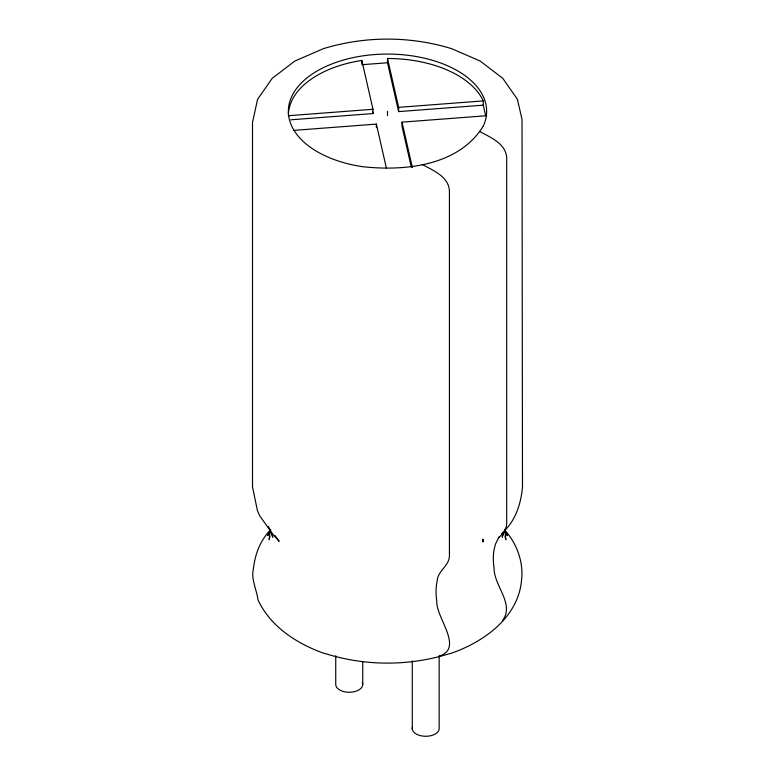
<?xml version="1.0" encoding="UTF-8"?>
<svg xmlns="http://www.w3.org/2000/svg" width="775" height="775" viewBox="0 0 775 775"><rect width="100%" height="100%" fill="white"/><g stroke="black" fill="none" stroke-linecap="round" stroke-linejoin="round"><path stroke-width="1.16" d="M270.136 529.606L269.167 539.729L269.981 536.193M502.965 533.946L502.2 537.269L503.711 532.59M501.609 533.694L504.661 530.662L506.443 526.215L506.705 522.699L506.705 158.09C506.123 143.443 490.207 137.378 479.502 131.362M270.775 529.528L267.646 535.641L270.407 531.795M499.197 536.668L495.564 543.934L494.382 548.167A61.428 35.466 60 0 0 494.062 568.191C493.956 586.045 515.143 604.229 502.336 620.756M270.281 530.081C260.158 540.756 255.13 554.067 253.435 568.511C250.79 579.128 256.728 589.523 258.007 599.957C270.63 626.878 296.825 643.608 323.96 653.344L326.759 654.052C366.158 666.122 408.842 666.122 448.241 654.052L451.04 653.344C483.745 642.029 518.485 617.404 521.565 579.923C523.677 562.137 516.799 543.343 504.719 530.081M504.661 530.662C516.218 518.795 521.023 503.072 522.486 486.942L522.021 119.476L517.438 99.374L502.83 78.372L480.151 61.041L451.622 48.67C410.023 35.921 364.977 35.921 323.378 48.67L294.849 61.041L272.17 78.372L257.562 99.374L252.514 122.334L252.514 486.942L257.445 510.725L259.722 515.85L272.936 534.275L279.165 541.357L274.999 535.544M498.587 537.908L502.064 534.275M439.192 656.212C464.244 647.958 435.87 617.772 436.8 601.255A61.428 35.466 60 0 1 437.11 581.231C437.536 570.768 449.432 565.915 449.432 555.762L449.432 191.154C448.851 176.516 432.934 170.442 422.23 164.426M361.838 64.712L387.5 62.756L398.641 111.61L483.261 105.177L485.596 115.436M288.358 115.717L372.978 109.285L372.978 113.567L290.741 119.815M483.261 100.905A99.142 57.234 0 0 0 387.5 58.483L398.641 107.337L483.261 100.905L483.261 105.177M294.122 130.355L376.359 124.097L386.434 168.301M411.302 167.138L402.022 126.422L402.022 122.15L486.642 115.717M504.593 531.795L507.354 535.641L504.961 531.35M268.208 526.448L269.245 528.124M269.652 529.015L272.8 537.269L272.035 533.946M505.019 536.193L505.833 539.729L504.864 529.606M402.022 122.15L412.368 167.516M288.377 114.574A99.142 57.234 0 0 1 361.838 60.431L372.978 109.285M372.455 111.232L372.978 113.567M439.173 655.912L439.173 727.793A13.495 7.789 0 0 1 425.165 736.269A13.495 7.789 0 0 1 412.436 727.144M412.281 660.891L412.281 729.178M398.641 107.337L398.641 111.61M387.5 58.483L387.5 62.756M387.5 111.309L387.5 115.717M376.359 124.097L376.359 127.303M362.739 661.714L362.739 684.48M361.838 60.431L361.838 63.637M335.74 655.727L335.74 684.48A13.495 7.789 0 0 0 350.998 692.201A13.495 7.789 0 0 0 362.274 682.465M483.087 540.01L482.951 542.045L482.951 539.071L483.087 540.01M483.261 126.122C458.732 166.083 404.259 171.449 361.838 166.596A99.142 57.234 0 0 1 291.739 96.497A99.142 57.234 0 0 1 413.162 56.023A99.142 57.234 0 0 1 483.261 126.122"/></g></svg>
